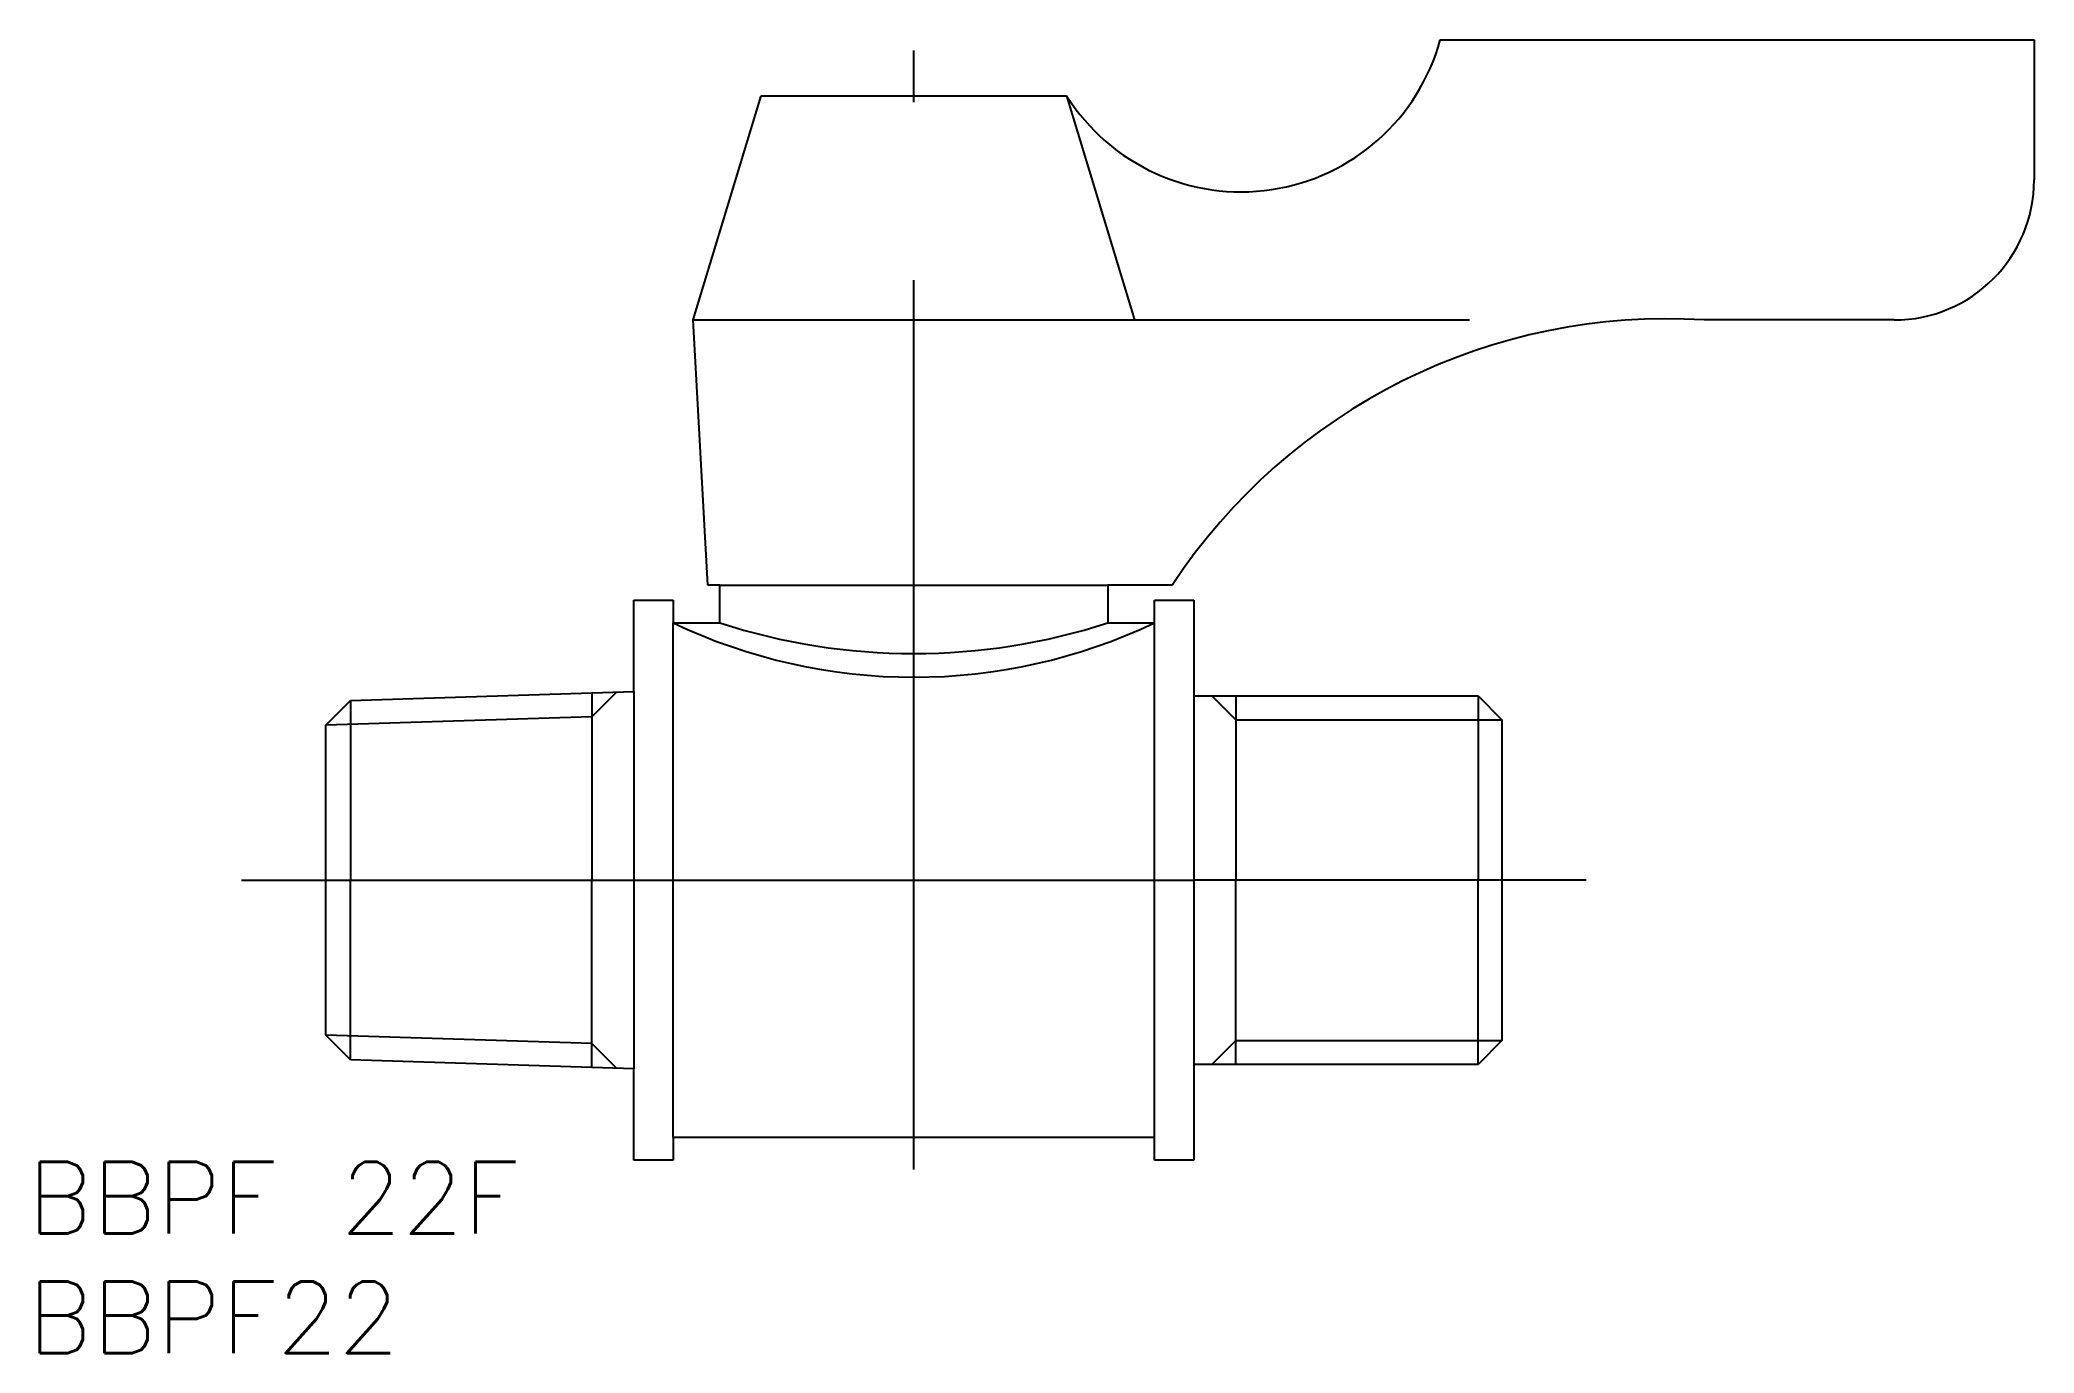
# Model space of a CAD drawing. Extents: x -41.2 to 30, y -16.9 to 30.
import ezdxf

# ---------------------------------------------------------------- set-up
doc = ezdxf.new("R2010")
doc.units = 0
doc.linetypes.add('CENTER', pattern=[50.8, 31.75, -6.35, 6.35, -6.35])
doc.layers.get('0').update_dxf_attribs({"linetype": 'CONTINUOUS'})
doc.layers.add('CENTER', color=1, linetype='CENTER')
doc.styles.get("Standard").update_dxf_attribs({"font": 'txt.shx'})

msp = doc.modelspace()

# ---------------------------------------------------------------- linework, layer by layer
at = {"color": 7, "linetype": 'CONTINUOUS'}
for p, q in [((8.795, 30), (30, 30)), ((30, 30), (30, 25)), ((-17.878, 20), (-15.455, 28)), ((-15.455, 28), (-4.545, 28)), ((-4.545, 28), (-2.122, 20)), ((-17.35, 10.537), (-17.878, 20)), ((-17.878, 20), (9.835, 20)), ((25, 20), (18.219, 20)), ((-20, 6.734), (-20, 10)), ((-20, 10), (-18.59, 10)), ((-18.59, 10), (-18.59, 9.184)), ((-16.926, 10.537), (-17.35, 10.537)), ((-16.926, 10.537), (-3.074, 10.537)), ((-16.926, 9.184), (-16.926, 10.537)), ((-0.769, 10.537), (-3.074, 10.537)), ((-3.074, 10.537), (-3.074, 9.184)), ((-1.41, 9.184), (-1.41, 10)), ((-1.41, 10), (0, 10)), ((0, 10), (0, 6.578)), ((-18.59, 9.184), (-16.926, 9.184)), ((-18.59, -9.184), (-18.59, 9.184)), ((-3.074, 9.184), (-1.41, 9.184)), ((-1.41, -9.184), (-1.41, 9.184)), ((-31, 5.535), (-30.116, 6.418)), ((-30.116, 6.418), (-20, 6.734)), ((-30.116, 6.418), (-30.116, 0)), ((-21.5, 6.688), (-21.5, 0)), ((-20, 6.734), (-20, -6.734)), ((0, 6.578), (10.144, 6.578)), ((0, 6.578), (0, -6.579)), ((1.5, 6.578), (1.5, 0)), ((10.144, 6.578), (11, 5.722)), ((10.144, 6.578), (10.144, 0)), ((11, 5.722), (11, -5.722)), ((-31, -5.535), (-31, 5.535)), ((-30.116, -6.418), (-30.116, 0)), ((-21.5, -6.688), (-21.5, 0)), ((1.5, -6.579), (1.5, 0)), ((10.144, -6.579), (10.144, 0)), ((-30.116, -6.418), (-31, -5.535)), ((11, -5.722), (10.144, -6.579)), ((-20, -6.734), (-30.116, -6.418)), ((-20, -10), (-20, -6.734)), ((0, -6.579), (0, -10)), ((10.144, -6.579), (0, -6.579)), ((-1.41, -9.184), (-18.59, -9.184)), ((-18.59, -9.184), (-18.59, -10)), ((-1.41, -10), (-1.41, -9.184)), ((-18.59, -10), (-20, -10)), ((0, -10), (-1.41, -10))]:
    msp.add_line(p, q, dxfattribs=at)
at = {"color": 3, "linetype": 'CONTINUOUS'}
for p, q in [((-20.616, 6.715), (-21.5, 5.832)), ((0.644, 6.578), (1.5, 5.722)), ((-21.5, 5.832), (-31, 5.535)), ((1.5, 5.722), (11, 5.722)), ((-21.5, -5.832), (-31, -5.535)), ((-20.616, -6.715), (-21.5, -5.832)), ((0.644, -6.579), (1.5, -5.722)), ((1.5, -5.722), (11, -5.722))]:
    msp.add_line(p, q, dxfattribs=at)
at = {"color": 7, "linetype": 'CONTINUOUS'}
for centre, radius, start, end in [((1.684, 31.946), 7.373, 212.35309, 344.69997), ((25, 25), 5, 270, 0), ((16.886, -1.108), 21.15, 86.38739, 146.5912), ((-10, 27.241), 19.996, 244.55883, 295.44117), ((-10, 30.551), 22.461, 252.03912, 287.96088)]:
    msp.add_arc(centre, radius, start, end, dxfattribs=at)
at = {"layer": 'CENTER', "color": 1, "linetype": 'CENTER'}
for p, q in [((-10, -10.326), (-10, 29.619)), ((-34, 0), (-20, 0)), ((-20, 0), (0, 0)), ((14, 0), (0, 0))]:
    msp.add_line(p, q, dxfattribs=at)

# ---------------------------------------------------------------- texts
for s, p in [('BBPF 22F', (-41.643, -12.622)), ('BBPF22', (-41.643, -16.888))]:
    msp.add_text(s, height=2.5597).set_placement(p)

doc.saveas('drawing.dxf')
